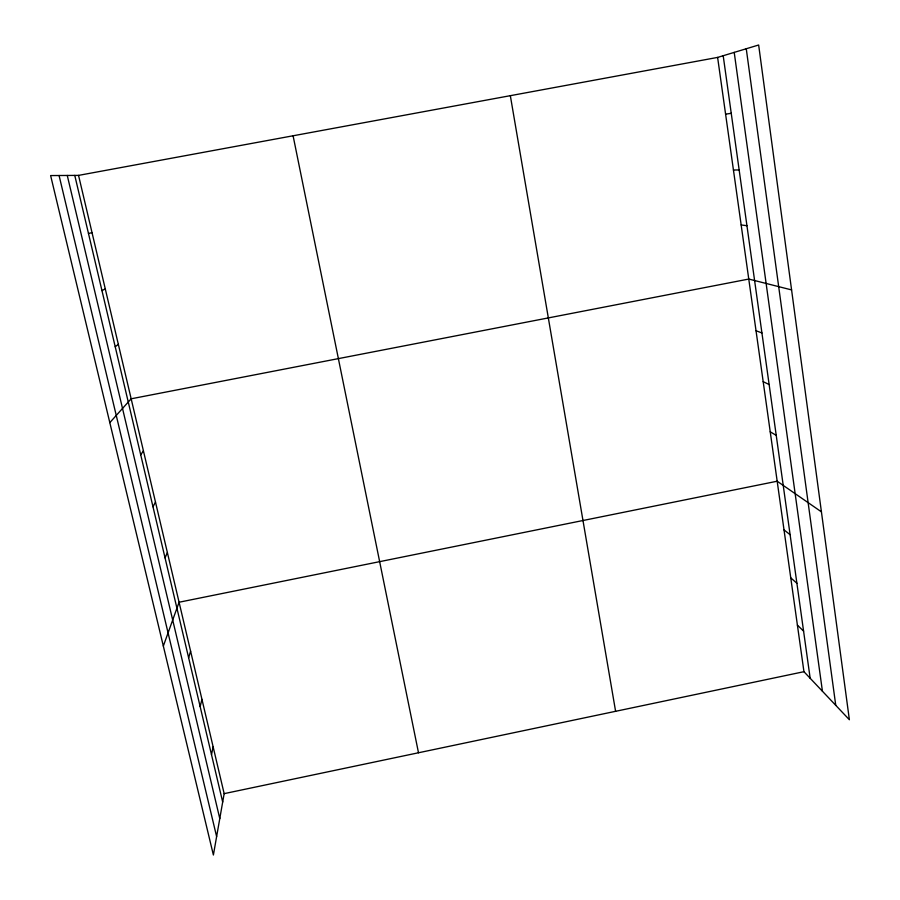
<?xml version="1.0" encoding="UTF-8"?>
<svg xmlns="http://www.w3.org/2000/svg" width="900" height="900" viewBox="0 0 900 900"><rect width="100%" height="100%" fill="white"/><g stroke="black" fill="none" stroke-linecap="round" stroke-linejoin="round"><path stroke-width="1.35" d="M78.547 175.388L224.156 793.643L213.39 855L50.625 175.567L78.547 175.388L717.615 57.409L758.655 45L849.375 719.73L803.947 671.692L717.615 57.409M211.5 754.673L213.131 746.865M200.149 706.59L201.949 699.379M188.629 657.776L190.597 651.173M163.339 646.065L179.078 602.235L777.184 481.219L821.43 511.853M165.049 557.865L167.377 552.544M152.977 506.745L155.486 502.088M140.715 454.804L143.426 450.844M109.811 422.629L131.164 398.801L748.766 279.056L791.584 289.912M115.222 346.781L118.328 344.306M101.959 290.61L105.289 288.923M88.47 233.494L92.025 232.627M224.156 793.643L803.947 671.692M725.591 114.165L731.239 113.31M733.444 170.01L739.159 169.954M741.173 224.966L746.944 225.697M756.034 330.75L761.929 332.944M763.189 381.668L769.129 384.536M770.231 431.809L776.227 435.353M784.024 529.886L790.11 534.701M790.762 577.845L796.894 583.268M797.4 625.117L803.587 631.125M59.074 175.511L216.619 836.561M67.264 175.455L219.78 818.572M74.767 175.41L222.683 802.035M293.085 135.776L418.5 752.771M510.334 95.67L615.6 711.304M723.195 55.721L810.169 678.274M734.22 52.38L822.431 691.245M746.258 48.746L835.751 705.319"/></g></svg>
